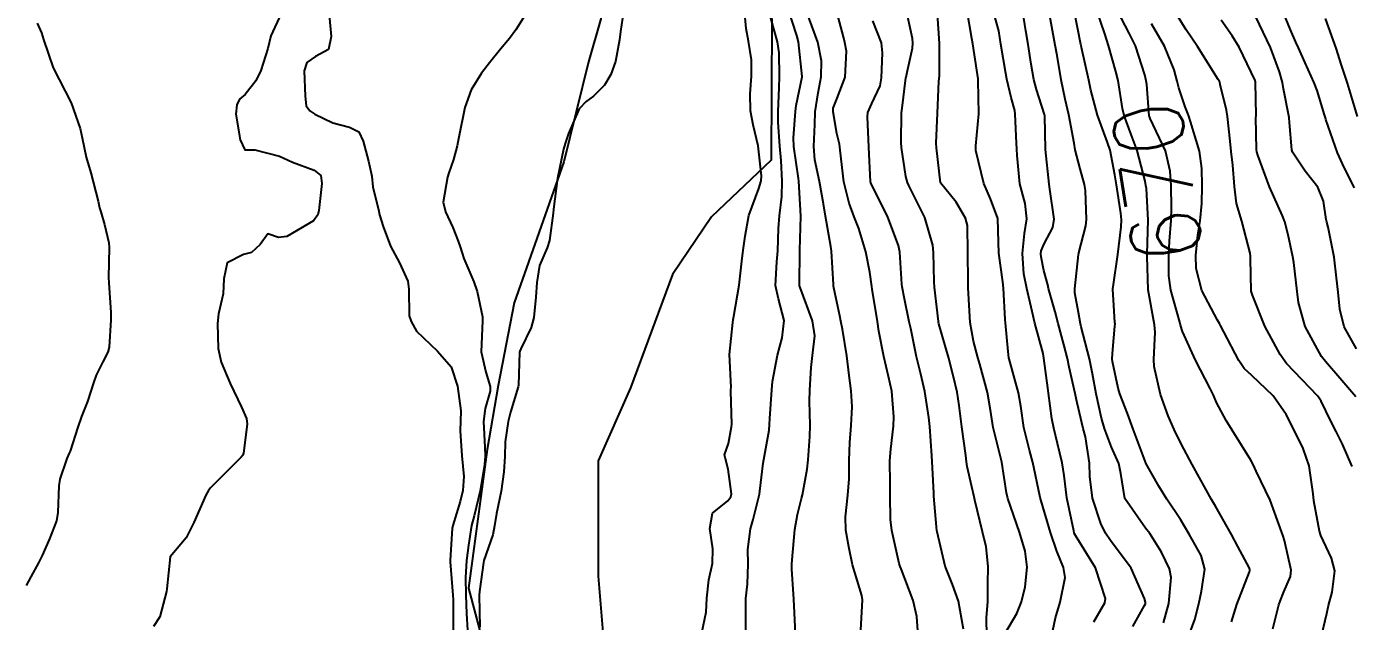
# Model space of a CAD drawing. Header units: metres. Extents: x 292545 to 299085, y 7450245 to 7463078.
# Drawn here: x 296220.5 to 296296.6, y 7461777.4 to 7461811.6 of the extents above; entities that cross this region are included whole.
import ezdxf
from ezdxf.enums import TextEntityAlignment as Align

# ---------------------------------------------------------------- set-up
doc = ezdxf.new("R2010")
doc.units = ezdxf.units.M
for name, color, linetype in [('Cotas', 45, 'Continuous'), ('Curvas de Nivel 1m', 11, 'Continuous'), ('Curvas de Nivel 5m', 15, 'Continuous'), ('Hidrografia', 140, 'Continuous')]:
    doc.layers.add(name, color=color, linetype=linetype)
doc.styles.add('Style-STANDARD', font='STANDARD.shx')

msp = doc.modelspace()

# ---------------------------------------------------------------- linework, layer by layer
at = {"layer": 'Curvas de Nivel 1m', "flags": 128}
for points, elevation in [([(296254.827, 7461812.853), (296254.604, 7461811.339), (296254.543, 7461810.855), (296254.316, 7461809.612), (296254.047, 7461808.86), (296253.675, 7461808.242), (296253.044, 7461807.615), (296252.614, 7461807.301), (296252.214, 7461806.882), (296251.607, 7461805.479), (296251.413, 7461804.894), (296251.329, 7461804.574), (296250.983, 7461802.9), (296250.746, 7461801.121), (296250.72, 7461800.902), (296250.525, 7461799.327), (296250.373, 7461798.906), (296249.942, 7461797.896), (296249.79, 7461796.911), (296249.739, 7461796.078), (296249.626, 7461794.913), (296249.462, 7461794.339), (296248.875, 7461793.113), (296248.813, 7461792.981), (296248.8, 7461792.921), (296248.737, 7461791.029), (296248.719, 7461790.921), (296248.28, 7461789.474), (296248.134, 7461788.927), (296247.974, 7461787.76), (296247.943, 7461786.928), (296247.899, 7461786.048), (296247.747, 7461784.935), (296247.473, 7461783.652), (296247.36, 7461782.941), (296247.26, 7461782.428), (296246.747, 7461780.95), (296246.722, 7461780.846), (296246.493, 7461779.164), (296246.484, 7461778.952), (296246.513, 7461777.124)], 656), ([(296259.268, 7461776.794), (296259.509, 7461777.977), (296259.55, 7461778.792), (296259.671, 7461779.833), (296259.881, 7461780.788), (296259.898, 7461781.626), (296259.733, 7461782.79), (296259.874, 7461783.676), (296260.769, 7461784.382), (296260.942, 7461784.607), (296260.968, 7461784.778), (296260.787, 7461786.19), (296260.623, 7461786.782), (296260.564, 7461787.015), (296260.806, 7461787.669), (296260.972, 7461788.627), (296260.982, 7461788.778), (296260.939, 7461790.682), (296260.941, 7461790.779), (296260.947, 7461790.882), (296260.863, 7461792.78), (296261.057, 7461794.611), (296261.07, 7461794.777), (296261.103, 7461794.985), (296261.419, 7461796.772), (296261.571, 7461798.133), (296261.649, 7461798.769), (296261.755, 7461799.572), (296261.971, 7461800.765), (296262.537, 7461802.315), (296262.677, 7461802.755), (296262.694, 7461803.048), (296262.5, 7461804.758), (296262.225, 7461805.962), (296262.054, 7461806.765), (296262.035, 7461807.757), (296262.122, 7461808.764), (296262.129, 7461809.702), (296261.951, 7461810.767), (296261.82, 7461811.499), (296261.704, 7461812.771)], 656), ([(296261.796, 7461776.769), (296261.794, 7461777.661), (296261.801, 7461778.769), (296261.888, 7461779.592), (296261.925, 7461780.768), (296261.912, 7461781.591), (296262.056, 7461782.767), (296262.211, 7461783.313), (296262.584, 7461784.762), (296262.609, 7461784.928), (296262.791, 7461786.541), (296262.823, 7461786.76), (296263.131, 7461788.443), (296263.162, 7461788.755), (296263.178, 7461789.107), (296263.29, 7461790.753), (296263.335, 7461791.24), (296263.605, 7461792.743), (296263.884, 7461793.733), (296263.994, 7461794.739), (296263.669, 7461795.979), (296263.501, 7461796.744), (296263.581, 7461798.096), (296263.636, 7461798.743), (296263.674, 7461800.025), (296263.734, 7461800.742), (296263.857, 7461801.858), (296263.881, 7461802.741), (296263.819, 7461803.923), (296263.746, 7461804.743), (296263.65, 7461806.121), (296263.649, 7461806.744), (296263.702, 7461808.088), (296263.733, 7461808.743), (296263.705, 7461810.112), (296263.605, 7461810.745), (296263.101, 7461812.57)], 657), ([(296264.639, 7461776.765), (296264.544, 7461778.732), (296264.44, 7461780.454), (296264.443, 7461780.734), (296264.462, 7461780.999), (296264.608, 7461782.732), (296264.761, 7461783.587), (296264.995, 7461784.503), (296265.046, 7461784.727), (296265.315, 7461786.197), (296265.376, 7461786.724), (296265.472, 7461788.065), (296265.49, 7461788.723), (296265.461, 7461790.1), (296265.475, 7461790.724), (296265.551, 7461792.028), (296265.627, 7461792.722), (296265.753, 7461793.848), (296265.626, 7461794.723), (296264.912, 7461796.625), (296264.876, 7461796.73), (296264.87, 7461796.774), (296264.904, 7461798.73), (296264.905, 7461798.769), (296264.952, 7461800.73), (296264.839, 7461802.731), (296264.822, 7461802.895), (296264.558, 7461804.735), (296264.534, 7461805.219), (296264.64, 7461806.734), (296264.687, 7461807.083), (296265.022, 7461808.73), (296265.029, 7461808.755), (296264.815, 7461810.733), (296264.722, 7461811.099), (296264.191, 7461812.739)], 658), ([(296268.41, 7461776.96), (296268.501, 7461778.692), (296268.46, 7461778.938), (296267.929, 7461780.698), (296267.707, 7461781.732), (296267.532, 7461782.698), (296267.515, 7461783.453), (296267.656, 7461784.697), (296267.722, 7461785.636), (296267.739, 7461786.696), (296267.773, 7461787.731), (296267.845, 7461788.695), (296267.913, 7461789.773), (296267.854, 7461790.695), (296267.733, 7461791.578), (296267.59, 7461792.699), (296267.35, 7461794.24), (296267.26, 7461794.704), (296267.201, 7461795.011), (296266.909, 7461796.344), (296266.84, 7461796.711), (296266.831, 7461796.794), (296266.716, 7461798.712), (296266.681, 7461798.977), (296266.375, 7461800.716), (296266.26, 7461801.427), (296266.022, 7461802.72), (296265.765, 7461803.959), (296265.711, 7461804.723), (296265.763, 7461805.985), (296265.786, 7461806.722), (296265.95, 7461807.815), (296266.122, 7461808.719), (296266.144, 7461809.642), (296265.94, 7461810.721), (296265.242, 7461812.588)], 659), ([(296279.356, 7461776.56), (296279.585, 7461777.662), (296279.845, 7461778.553), (296280.141, 7461779.972), (296280.048, 7461780.55), (296279.656, 7461781.48), (296279.305, 7461782.562), (296278.77, 7461784.384), (296278.707, 7461784.571), (296278.679, 7461784.666), (296278.284, 7461786.575), (296278.095, 7461787.286), (296277.774, 7461788.58), (296277.599, 7461789.819), (296277.464, 7461790.584), (296276.917, 7461792.534), (296276.906, 7461792.59), (296276.868, 7461792.946), (296276.706, 7461794.592), (296276.694, 7461794.793), (296276.593, 7461796.593), (296276.554, 7461796.958), (296276.321, 7461798.596), (296276.312, 7461799.226), (296276.276, 7461800.597), (296275.859, 7461801.716), (296275.468, 7461802.605), (296275.011, 7461804.506), (296275.001, 7461804.61), (296275.015, 7461804.773), (296275.176, 7461806.609), (296275.151, 7461808.51), (296275.14, 7461808.609), (296275.06, 7461809.108), (296274.831, 7461810.613), (296274.778, 7461810.921), (296274.494, 7461812.616)], 664), ([(296284.021, 7461777.168), (296284.701, 7461778.363), (296284.746, 7461778.456), (296284.755, 7461778.499), (296284.758, 7461778.554), (296284.706, 7461778.765), (296283.927, 7461780.508), (296282.739, 7461782.109), (296282.461, 7461782.523), (296282.197, 7461783.08), (296281.701, 7461784.531), (296281.55, 7461785.768), (296281.54, 7461786.533), (296281.302, 7461788.049), (296281.18, 7461788.536), (296280.838, 7461790.01), (296280.74, 7461790.439), (296280.714, 7461790.542), (296280.372, 7461792.062), (296280.271, 7461792.549), (296280.069, 7461793.358), (296279.743, 7461794.557), (296279.568, 7461795.229), (296279.191, 7461796.566), (296279.136, 7461796.788), (296278.923, 7461797.608), (296278.757, 7461798.389), (296278.742, 7461798.563), (296278.767, 7461798.731), (296278.942, 7461799.143), (296279.439, 7461800.072), (296279.515, 7461800.554), (296279.265, 7461802.272), (296279.225, 7461802.558), (296279.013, 7461804.56), (296278.966, 7461806.495), (296278.959, 7461806.561), (296278.487, 7461808.008), (296278.344, 7461808.571), (296278.193, 7461809.446), (296278.014, 7461810.576), (296277.879, 7461811.366), (296277.692, 7461812.581)], 666), ([(296287.181, 7461776.465), (296287.588, 7461777.562), (296287.815, 7461778.459), (296287.972, 7461779.196), (296288.165, 7461780.456), (296287.956, 7461781.233), (296287.265, 7461782.465), (296286.756, 7461783.311), (296285.985, 7461784.482), (296285.515, 7461785.224), (296284.793, 7461786.5), (296284.044, 7461788.502), (296283.712, 7461789.387), (296283.28, 7461790.513), (296283.179, 7461790.848), (296282.861, 7461792.375), (296282.834, 7461792.52), (296282.835, 7461792.548), (296282.871, 7461793.072), (296283.002, 7461794.408), (296283.007, 7461794.518), (296282.997, 7461794.621), (296282.907, 7461795.914), (296282.87, 7461796.52), (296282.873, 7461796.561), (296282.916, 7461796.794), (296283.166, 7461798.516), (296283.359, 7461800.112), (296283.373, 7461800.514), (296283.345, 7461800.893), (296283.089, 7461802.518), (296282.992, 7461803.099), (296282.723, 7461804.523), (296282.579, 7461804.963), (296281.997, 7461806.53), (296281.615, 7461807.966), (296281.499, 7461808.536), (296281.081, 7461810.41), (296281.053, 7461810.54), (296281.045, 7461810.578), (296280.657, 7461812.544)], 668), ([(296289.702, 7461777.426), (296290.005, 7461778.43), (296290.722, 7461780.303), (296290.758, 7461780.384), (296290.757, 7461780.42), (296290.724, 7461780.511), (296290.064, 7461781.758), (296289.693, 7461782.436), (296288.767, 7461784.074), (296288.548, 7461784.452), (296288.233, 7461785), (296287.43, 7461786.464), (296286.811, 7461787.648), (296286.41, 7461788.474), (296286.05, 7461789.259), (296285.607, 7461790.482), (296285.257, 7461792.088), (296285.238, 7461792.486), (296285.308, 7461794.064), (296285.27, 7461794.486), (296284.913, 7461796.49), (296284.845, 7461798.404), (296284.85, 7461798.491), (296284.858, 7461798.567), (296284.9, 7461800.491), (296284.804, 7461802.315), (296284.782, 7461802.493), (296284.736, 7461802.744), (296284.285, 7461804.501), (296283.939, 7461805.423), (296283.531, 7461806.513), (296283.437, 7461806.914), (296283.185, 7461808.518), (296283.06, 7461809.024), (296282.629, 7461810.525), (296282.415, 7461811.201), (296281.966, 7461812.531)], 669), ([(296235.096, 7461812.355), (296234.511, 7461811.089), (296234.332, 7461810.348), (296233.934, 7461809.097), (296233.655, 7461808.503), (296233.042, 7461807.721), (296232.712, 7461807.439), (296232.546, 7461807.115), (296232.496, 7461806.584), (296232.74, 7461805.113), (296233.007, 7461804.54), (296233.584, 7461804.527), (296235.004, 7461804.162), (296235.747, 7461803.825), (296236.996, 7461803.366), (296237.376, 7461803.056), (296237.446, 7461802.595), (296237.274, 7461801.057), (296237.211, 7461800.807), (296236.957, 7461800.462), (296235.418, 7461799.553), (296234.947, 7461799.5), (296234.342, 7461799.703), (296233.896, 7461799.1), (296233.397, 7461798.644), (296232.934, 7461798.53), (296232.003, 7461798.043), (296231.812, 7461797.121), (296231.762, 7461796.264), (296231.503, 7461795.124), (296231.452, 7461794.559), (296231.486, 7461793.124), (296231.647, 7461792.336), (296232.167, 7461791.117), (296232.829, 7461789.761), (296233.101, 7461789.107), (296233.15, 7461788.777), (296232.945, 7461787.109), (296232.902, 7461787.008), (296232.799, 7461786.882), (296231.911, 7461785.994), (296231.037, 7461785.127), (296230.92, 7461784.98), (296230.769, 7461784.696), (296230.078, 7461783.14), (296229.643, 7461782.247), (296228.723, 7461781.16), (296228.539, 7461779.327), (296228.513, 7461779.162), (296228.132, 7461777.722), (296227.761, 7461777.169)], 659), ([(296237.862, 7461812.286), (296237.972, 7461811.051), (296237.823, 7461810.305), (296237.071, 7461809.896), (296236.585, 7461809.547), (296236.427, 7461809.066), (296236.481, 7461807.626), (296236.538, 7461807.067), (296236.747, 7461806.781), (296237.028, 7461806.59), (296238.062, 7461806.088), (296239.021, 7461805.846), (296239.557, 7461805.571), (296239.804, 7461805.028), (296240.128, 7461803.891), (296240.301, 7461803.02), (296240.365, 7461802.407), (296240.704, 7461801.014), (296240.759, 7461800.811), (296240.954, 7461800.126), (296241.383, 7461799.006), (296241.891, 7461798.038), (296242.379, 7461796.998), (296242.44, 7461796.529), (296242.454, 7461794.997), (296242.569, 7461794.674), (296242.884, 7461794.117), (296244.088, 7461792.978), (296244.859, 7461792.074), (296245.238, 7461790.964), (296245.415, 7461789.548), (296245.396, 7461788.961), (296245.384, 7461788.392), (296245.485, 7461786.96), (296245.59, 7461785.766), (296245.531, 7461784.962), (296245.382, 7461784.349), (296244.965, 7461782.968), (296244.933, 7461782.786), (296244.813, 7461780.969), (296244.819, 7461780.872), (296244.968, 7461778.967), (296244.975, 7461778.693), (296244.99, 7461776.967)], 658), ([(296249.096, 7461812.244), (296248.588, 7461811.425), (296248.228, 7461810.929), (296247.701, 7461810.309), (296247.069, 7461809.528), (296246.619, 7461808.947), (296246.018, 7461807.986), (296245.66, 7461806.961), (296245.311, 7461805.261), (296245.255, 7461804.966), (296245.211, 7461804.766), (296244.998, 7461803.972), (296244.739, 7461803.22), (296244.655, 7461802.973), (296244.408, 7461801.536), (296244.551, 7461800.974), (296244.954, 7461800.066), (296245.277, 7461799.296), (296245.376, 7461798.963), (296245.601, 7461798.292), (296246.179, 7461796.951), (296246.353, 7461796.394), (296246.674, 7461794.943), (296246.67, 7461794.722), (296246.592, 7461792.944), (296246.855, 7461791.769), (296247.117, 7461790.937), (296247.106, 7461790.671), (296246.83, 7461789.683), (296246.732, 7461788.941), (296246.801, 7461787.453), (296246.824, 7461786.94), (296246.788, 7461786.465), (296246.54, 7461784.952), (296246.191, 7461783.524), (296246.044, 7461782.957), (296245.854, 7461781.841), (296245.757, 7461780.96), (296245.695, 7461779.978), (296245.713, 7461778.96), (296245.74, 7461777.912), (296245.804, 7461776.959)], 657), ([(296274.294, 7461777.001), (296274.012, 7461778.62), (296273.661, 7461779.575), (296273.243, 7461780.632), (296272.789, 7461782.603), (296272.78, 7461782.64), (296272.777, 7461782.664), (296272.755, 7461782.878), (296272.604, 7461784.642), (296272.591, 7461784.826), (296272.5, 7461786.643), (296272.482, 7461786.959), (296272.356, 7461788.645), (296272.309, 7461789.165), (296272.087, 7461790.648), (296271.853, 7461791.65), (296271.609, 7461792.653), (296271.271, 7461794.273), (296271.186, 7461794.657), (296270.906, 7461795.985), (296270.778, 7461796.661), (296270.76, 7461796.816), (296270.644, 7461798.663), (296270.57, 7461799.041), (296269.956, 7461800.67), (296268.983, 7461802.648), (296268.97, 7461802.667), (296268.963, 7461802.7), (296268.861, 7461804.682), (296268.784, 7461806.437), (296268.812, 7461806.683), (296269.038, 7461807.193), (296269.513, 7461808.21), (296269.596, 7461808.675), (296269.643, 7461810.106), (296269.587, 7461810.675), (296269.096, 7461811.94)], 661), ([(296275.64, 7461776.6), (296275.63, 7461777.659), (296275.688, 7461778.6), (296275.694, 7461779.62), (296275.718, 7461780.6), (296275.605, 7461781.737), (296275.398, 7461782.604), (296274.955, 7461784.424), (296274.913, 7461784.609), (296274.779, 7461785.175), (296274.517, 7461786.341), (296274.478, 7461786.615), (296274.437, 7461786.976), (296274.199, 7461788.619), (296274.059, 7461789.845), (296273.932, 7461790.624), (296273.727, 7461791.502), (296273.439, 7461792.631), (296272.891, 7461794.545), (296272.862, 7461794.64), (296272.855, 7461794.679), (296272.627, 7461796.643), (296272.611, 7461796.949), (296272.574, 7461798.644), (296272.53, 7461799.061), (296272.079, 7461800.649), (296271.156, 7461802.484), (296271.074, 7461802.659), (296270.988, 7461802.998), (296270.744, 7461804.663), (296270.72, 7461804.959), (296270.746, 7461806.663), (296270.773, 7461806.925), (296270.992, 7461808.661), (296271, 7461808.714), (296271.058, 7461808.988), (296271.369, 7461810.365), (296271.391, 7461810.655), (296271.362, 7461810.932), (296271.098, 7461812.147)], 662), ([(296276.675, 7461776.741), (296277.365, 7461777.911), (296277.622, 7461778.581), (296277.844, 7461779.447), (296277.961, 7461780.578), (296277.833, 7461781.483), (296277.52, 7461782.582), (296276.843, 7461784.518), (296276.822, 7461784.59), (296276.775, 7461784.836), (296276.499, 7461786.593), (296276.409, 7461786.983), (296275.997, 7461788.598), (296275.846, 7461789.587), (296275.686, 7461790.602), (296275.234, 7461792.231), (296275.121, 7461792.607), (296274.877, 7461793.548), (296274.69, 7461794.613), (296274.585, 7461796.291), (296274.572, 7461796.615), (296274.564, 7461796.969), (296274.556, 7461798.616), (296274.526, 7461800.184), (296274.417, 7461800.618), (296273.87, 7461801.524), (296272.983, 7461802.64), (296272.743, 7461804.643), (296272.734, 7461804.925), (296272.806, 7461806.642), (296272.885, 7461808.466), (296272.904, 7461808.632), (296272.919, 7461808.768), (296272.929, 7461810.632), (296272.802, 7461812.336)], 663), ([(296285.797, 7461777.373), (296286.089, 7461778.479), (296286.223, 7461779.982), (296286.137, 7461780.479), (296285.677, 7461781.431), (296285.004, 7461782.496), (296284.748, 7461782.814), (296283.568, 7461784.512), (296283.347, 7461785.955), (296283.216, 7461786.516), (296282.807, 7461787.461), (296282.397, 7461788.524), (296282.233, 7461789.121), (296281.918, 7461790.529), (296281.706, 7461791.68), (296281.534, 7461792.533), (296281.054, 7461794.375), (296281.015, 7461794.539), (296280.899, 7461795.195), (296280.698, 7461796.331), (296280.686, 7461796.543), (296280.913, 7461798.52), (296280.914, 7461798.54), (296280.917, 7461798.556), (296280.934, 7461798.613), (296281.323, 7461800.171), (296281.368, 7461800.536), (296281.315, 7461802.201), (296281.258, 7461802.537), (296280.997, 7461803.452), (296280.714, 7461804.543), (296280.648, 7461804.913), (296280.35, 7461806.547), (296280.141, 7461807.45), (296279.912, 7461808.551), (296279.682, 7461809.945), (296279.573, 7461810.555), (296279.214, 7461812.447)], 667), ([(296294.817, 7461776.378), (296295.163, 7461777.906), (296295.271, 7461778.371), (296295.471, 7461779.129), (296295.634, 7461780.366), (296295.443, 7461781.082), (296294.822, 7461782.379), (296294.747, 7461782.633), (296294.433, 7461784.383), (296294.379, 7461784.781), (296294.155, 7461786.386), (296293.809, 7461787.389), (296293.308, 7461788.395), (296292.832, 7461789.338), (296292.087, 7461790.408), (296290.854, 7461791.571), (296290.415, 7461791.983), (296290.113, 7461792.431), (296289.257, 7461794.075), (296289.071, 7461794.447), (296289.01, 7461794.564), (296288.896, 7461794.748), (296287.988, 7461796.459), (296287.675, 7461797.712), (296287.637, 7461798.463), (296287.759, 7461799.653), (296287.894, 7461800.461), (296287.982, 7461801.45), (296288.002, 7461802.46), (296287.99, 7461803.468), (296287.856, 7461804.462), (296287.333, 7461806.163), (296287.24, 7461806.468), (296287.191, 7461806.625), (296287.038, 7461807.012), (296286.669, 7461808.093), (296286.576, 7461808.475), (296286.411, 7461809.128), (296285.852, 7461810.482), (296285.096, 7461811.771)], 671), ([(296296.633, 7461786.352), (296296.079, 7461787.634), (296295.715, 7461788.367), (296295.408, 7461788.951), (296294.84, 7461790.103), (296294.649, 7461790.382), (296292.862, 7461792.27), (296292.75, 7461792.401), (296292.494, 7461792.778), (296291.609, 7461794.413), (296290.911, 7461796.188), (296290.85, 7461796.359), (296290.832, 7461796.421), (296290.794, 7461798.285), (296290.79, 7461798.422), (296290.765, 7461798.593), (296290.282, 7461800.43), (296289.984, 7461801.446), (296289.863, 7461802.437), (296289.781, 7461803.659), (296289.679, 7461804.44), (296289.612, 7461805.034), (296289.466, 7461806.444), (296289.408, 7461806.815), (296289.051, 7461808.287), (296289.016, 7461808.414), (296288.997, 7461808.451), (296288.928, 7461808.578), (296287.748, 7461810.463), (296287.092, 7461811.422), (296286.434, 7461812.477)], 672), ([(296296.843, 7461790.35), (296295.91, 7461791.42), (296295.089, 7461792.377), (296294.867, 7461792.672), (296293.92, 7461794.39), (296293.537, 7461795.763), (296293.463, 7461796.395), (296293.268, 7461798.058), (296293.219, 7461798.397), (296292.952, 7461799.652), (296292.756, 7461800.402), (296292.622, 7461800.747), (296291.886, 7461802.411), (296291.202, 7461804.226), (296291.142, 7461804.419), (296291.129, 7461804.534), (296291.101, 7461806.419), (296291.103, 7461806.489), (296291.07, 7461808.42), (296291.054, 7461808.509), (296290.138, 7461810.434), (296289.731, 7461811.082), (296289.098, 7461811.985)], 673), ([(296296.874, 7461793.109), (296296.169, 7461794.361), (296295.926, 7461795.387), (296295.827, 7461796.366), (296295.734, 7461797.181), (296295.593, 7461798.37), (296295.246, 7461800.088), (296295.166, 7461800.377), (296295.127, 7461800.54), (296294.975, 7461801.593), (296294.654, 7461802.383), (296293.918, 7461803.312), (296293.192, 7461804.397), (296293.154, 7461804.538), (296293.03, 7461806.114), (296293.014, 7461806.382), (296293.011, 7461806.4), (296292.677, 7461808.032), (296292.617, 7461808.404), (296292.462, 7461809.005), (296291.927, 7461810.412), (296291.1, 7461812.166)], 674), ([(296296.931, 7461806.454), (296296.355, 7461808.357), (296296.024, 7461809.405), (296295.709, 7461810.364), (296295.1, 7461812.086)], 676)]:
    msp.add_lwpolyline(points, dxfattribs=dict(at, elevation=elevation))
at = {"layer": 'Curvas de Nivel 5m', "flags": 128}
for points, elevation in [([(296281.785, 7461777.431), (296282.423, 7461778.523), (296282.454, 7461778.774), (296281.879, 7461780.528), (296280.741, 7461782.387), (296280.683, 7461782.481), (296280.66, 7461782.541), (296280.631, 7461782.656), (296280.236, 7461784.548), (296280.073, 7461785.838), (296279.961, 7461786.552), (296279.698, 7461787.669), (296279.487, 7461788.56), (296279.382, 7461789.115), (296279.187, 7461790.565), (296279.148, 7461790.868), (296278.923, 7461792.569), (296278.867, 7461792.837), (296278.388, 7461794.575), (296278.235, 7461795.242), (296277.932, 7461796.58), (296277.766, 7461797.422), (296277.681, 7461798.579), (296277.8, 7461799.728), (296277.94, 7461800.575), (296277.841, 7461801.446), (296277.527, 7461802.582), (296277.377, 7461804.215), (296277.366, 7461804.585), (296277.353, 7461804.921), (296277.272, 7461806.586), (296277.239, 7461806.791), (296277.042, 7461807.545), (296276.787, 7461808.593), (296276.723, 7461808.928), (296276.449, 7461810.596), (296276.324, 7461811.364), (296275.99, 7461812.601)], 665), ([(296292.067, 7461777.021), (296292.421, 7461778.403), (296292.492, 7461778.615), (296292.71, 7461779.143), (296293.084, 7461780.031), (296293.124, 7461780.396), (296292.74, 7461782.094), (296292.645, 7461782.401), (296292.596, 7461782.551), (296291.918, 7461784.409), (296291.12, 7461786.086), (296290.951, 7461786.418), (296290.797, 7461786.72), (296289.729, 7461788.436), (296289.383, 7461788.996), (296288.839, 7461790.024), (296288.654, 7461790.452), (296288.471, 7461790.829), (296287.636, 7461792.462), (296286.887, 7461794.094), (296286.774, 7461794.471), (296286.729, 7461794.637), (296286.202, 7461796.477), (296286.097, 7461797.302), (296286.097, 7461798.478), (296286.14, 7461799.283), (296286.227, 7461800.477), (296286.249, 7461801.198), (296286.227, 7461802.478), (296286.166, 7461803.308), (296285.906, 7461804.481), (296285.031, 7461806.343), (296284.982, 7461806.44), (296284.969, 7461806.491), (296284.837, 7461808.279), (296284.802, 7461808.494), (296284.717, 7461808.837), (296284.182, 7461810.504), (296283.825, 7461811.244), (296283.148, 7461812.519)], 670), ([(296221.089, 7461811.809), (296221.332, 7461811.248), (296221.447, 7461810.879), (296222.008, 7461809.241), (296223.033, 7461807.23), (296223.552, 7461805.756), (296223.666, 7461805.22), (296223.906, 7461804.12), (296224.176, 7461803.212), (296224.586, 7461801.589), (296224.671, 7461801.204), (296224.733, 7461800.976), (296224.953, 7461800.254), (296225.195, 7461799.197), (296225.216, 7461798.92), (296225.191, 7461797.197), (296225.202, 7461796.905), (296225.308, 7461795.196), (296225.31, 7461794.775), (296225.213, 7461793.197), (296225.15, 7461792.916), (296224.86, 7461792.358), (296224.467, 7461791.596), (296224.342, 7461791.215), (296223.971, 7461790.079), (296223.633, 7461789.222), (296223.425, 7461788.616), (296222.971, 7461787.228), (296222.922, 7461787.108), (296222.797, 7461786.815), (296222.393, 7461785.619), (296222.334, 7461785.234), (296222.28, 7461783.713), (296222.197, 7461783.236), (296221.792, 7461782.19), (296221.372, 7461781.244), (296221.159, 7461780.813), (296220.714, 7461780.02), (296220.449, 7461779.512)], 660), ([(296271.686, 7461776.65), (296271.614, 7461777.726), (296271.409, 7461778.653), (296270.721, 7461780.482), (296270.665, 7461780.604), (296270.644, 7461780.661), (296270.609, 7461780.777), (296270.183, 7461782.666), (296270.115, 7461783.311), (296270.091, 7461784.667), (296270.081, 7461785.365), (296270.076, 7461786.667), (296270.12, 7461787.35), (296270.277, 7461788.665), (296270.293, 7461789.201), (296270.174, 7461790.667), (296270, 7461791.52), (296269.714, 7461792.671), (296269.44, 7461794.119), (296269.353, 7461794.675), (296269.061, 7461796.529), (296269.038, 7461796.679), (296268.925, 7461797.505), (296268.69, 7461798.684), (296268.285, 7461800.019), (296268.028, 7461800.694), (296267.736, 7461801.464), (296267.431, 7461802.703), (296267.209, 7461804.508), (296267.195, 7461804.707), (296267.173, 7461804.866), (296267.02, 7461805.464), (296266.804, 7461806.712), (296266.819, 7461806.928), (296267.041, 7461807.499), (296267.494, 7461808.703), (296267.576, 7461810.202), (296267.491, 7461810.704), (296267.398, 7461811.017), (296267.098, 7461812.18)], 660), ([(296296.762, 7461802.353), (296296.159, 7461803.527), (296295.78, 7461804.362), (296295.118, 7461806.283), (296295.089, 7461806.369), (296295.035, 7461806.554), (296294.608, 7461807.936), (296294.442, 7461808.379), (296293.923, 7461809.534), (296293.536, 7461810.393), (296293.4, 7461810.709), (296293.093, 7461811.435), (296292.674, 7461812.404)], 675)]:
    msp.add_lwpolyline(points, dxfattribs=dict(at, elevation=elevation))
at = {"layer": 'Hidrografia'}
for points in [[(296218.3, 7461850.795), (296226.779, 7461849.364), (296235.079, 7461846.978), (296245.964, 7461844.163), (296252.771, 7461839.332), (296255.459, 7461836.469), (296258.922, 7461831.699), (296261.071, 7461827.047), (296262.332, 7461822.181), (296262.81, 7461816.098), (296263.288, 7461811.983), (296263.258, 7461803.939), (296259.821, 7461800.688), (296257.591, 7461797.377), (296255.179, 7461790.874), (296253.31, 7461786.676), (296253.31, 7461780.053), (296253.612, 7461776.38)], [(296220.05, 7461840.904), (296223.453, 7461839.063), (296232.246, 7461838.426), (296241.251, 7461836.443), (296250.414, 7461830.728), (296253.108, 7461826.762), (296253.747, 7461821.521), (296253.46, 7461812.063), (296252.751, 7461809.585), (296251.332, 7461803.849), (296248.493, 7461795.746), (296247.571, 7461791.001), (296246.933, 7461787.319), (296245.871, 7461779.354), (296247.147, 7461774.538)]]:
    msp.add_lwpolyline(points, dxfattribs=at)

# ---------------------------------------------------------------- texts
at = {"layer": 'Cotas', "style": 'Style-STANDARD'}
msp.add_text('670', height=4, rotation=98.98579, dxfattribs=at).set_placement((296285.432, 7461802.657, 670), align=Align.MIDDLE_CENTER)

doc.saveas('drawing.dxf')
